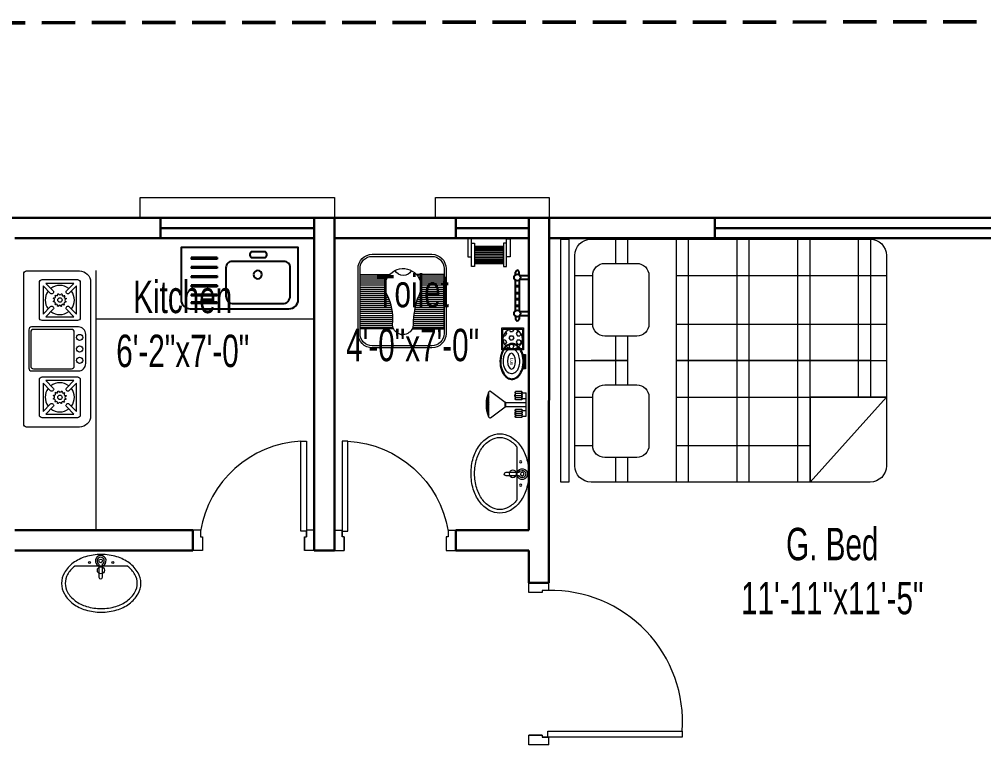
# Model space of a CAD drawing. Header units: inches. Extents: x 64086 to 138972, y -13497 to 16809.
# Drawn here: x 98740.8 to 98979.1, y -11557.2 to -11378 of the extents above; entities that cross this region are included whole.
import ezdxf

# ---------------------------------------------------------------- set-up
doc = ezdxf.new("R2010")
doc.units = ezdxf.units.IN
doc.header["$LTSCALE"] = 0.5
doc.header["$MEASUREMENT"] = 0
doc.linetypes.add('DASHED', pattern=[0.75, 0.5, -0.25])
doc.layers.get('0').update_dxf_attribs({"lineweight": 13})
for name, color, linetype, lineweight in [('BEAM 2', 87, 'Continuous', 15), ('Boundary', 6, 'DASHED', 50), ('DOOR', 30, 'Continuous', 20), ('e-tv+tel', 5, 'Continuous', 25), ('eq1', 113, 'Continuous', 25), ('f2', 94, 'Continuous', 25), ('fixture', 24, 'Continuous', 13), ('fur', 42, 'Continuous', 15), ('P-BASIN1', 6, 'Continuous', 15), ('P-COMMODE', 6, 'Continuous', 15), ('P-FLOOR-DRAIN', 4, 'Continuous', 15), ('P-SHOWER', 7, 'Continuous', 15), ('P.cap', 4, 'Continuous', 20), ('rail', 12, 'Continuous', 25), ('railing', 30, 'Continuous', 15), ('Raling', 35, 'Continuous', 20), ('SLAB', 242, 'Continuous', 50), ('Text-2', 7, 'Continuous', 18), ('TEXT-IN', 7, 'Continuous', 15), ('WALL', 7, 'Continuous', 30), ('WALL-0', 7, 'Continuous', 18), ('Wall_20', 253, 'Continuous', 20)]:
    doc.layers.add(name, color=color, linetype=linetype, lineweight=lineweight)
doc.layers.add('FURNITURE', color=157, linetype='Continuous')
doc.styles.get("Standard").update_dxf_attribs({"font": 'ARIALNB.TTF'})
doc.styles.add('STYLE1', font='ARIALN.TTF', dxfattribs={"width": 0.8})
pattern_1 = [(225, (19362.28457, 30685.39488), (-0.0883883476, 0.0883883476), [])]

# ---------------------------------------------------------------- blocks, each defined once
blk = doc.blocks.new('door-3')
at = {"layer": 'railing'}
for p, q in [((98873.42, -21113.88), (98873.42, -21080.69)), ((98873.42, -21080.69), (98874.85, -21080.69)), ((98874.85, -21080.69), (98874.85, -21113.88)), ((98836.75, -21118.64), (98836.75, -21113.64)), ((98838.65, -21113.64), (98836.75, -21113.64)), ((98838.66, -21113.88), (98838.66, -21115.31)), ((98838.66, -21113.88), (98838.66, -21115.31)), ((98874.85, -21113.88), (98873.42, -21113.88)), ((98876.75, -21113.64), (98874.85, -21113.64)), ((98874.85, -21113.88), (98874.85, -21115.31)), ((98874.85, -21115.31), (98874.85, -21113.88)), ((98876.75, -21113.64), (98876.75, -21118.64)), ((98838.66, -21115.31), (98839.13, -21115.31)), ((98839.13, -21115.31), (98839.13, -21118.64)), ((98839.13, -21115.31), (98839.13, -21118.64)), ((98874.37, -21115.31), (98874.37, -21118.64)), ((98874.37, -21118.64), (98874.37, -21115.31)), ((98874.37, -21115.31), (98874.85, -21115.31)), ((98839.13, -21118.64), (98836.75, -21118.64)), ((98876.75, -21118.64), (98874.37, -21118.64))]:
    blk.add_line(p, q, dxfattribs=at)
blk.add_arc((98871.12, -21113.08), 32.47, 85.9343, 181.4162, dxfattribs=at)
blk = doc.blocks.new('toilet d')
at = {"layer": 'railing'}
for p, q in [((98951.72, -21113.88), (98951.72, -21091.64)), ((98951.72, -21091.64), (98953.15, -21091.64)), ((98953.15, -21091.64), (98953.15, -21113.88)), ((98925.06, -21118.64), (98925.06, -21113.64)), ((98927, -21113.64), (98925.06, -21113.64)), ((98926.96, -21113.88), (98926.96, -21115.31)), ((98926.96, -21113.88), (98926.96, -21115.31)), ((98953.15, -21113.88), (98951.72, -21113.88)), ((98955.06, -21113.64), (98953.15, -21113.64)), ((98953.15, -21113.88), (98953.15, -21115.31)), ((98953.15, -21115.31), (98953.15, -21113.88)), ((98955.06, -21113.64), (98955.06, -21118.64)), ((98926.96, -21115.31), (98927.44, -21115.31)), ((98927.44, -21115.31), (98927.44, -21118.64)), ((98927.44, -21115.31), (98927.44, -21118.64)), ((98952.68, -21115.31), (98952.68, -21118.64)), ((98952.68, -21118.64), (98952.68, -21115.31)), ((98952.68, -21115.31), (98953.15, -21115.31)), ((98927.44, -21118.64), (98925.06, -21118.64)), ((98955.06, -21118.64), (98952.68, -21118.64))]:
    blk.add_line(p, q, dxfattribs=at)
blk.add_arc((98953.17, -21118.15), 26.55, 93.112, 170.7406, dxfattribs=at)
blk = doc.blocks.new('BURNER')
at = {"layer": 'fur'}
for points in [[(-21, -15), (-21, -0.75, -0.414214), (-20.25, 0), (20.25, 0, -0.414214), (21, -0.75), (21, -15, -0.414214), (18, -18), (-18, -18, -0.414214)], [(-5.9, -2.13), (-5.9, -14.72, 0.414214), (-3.9, -16.72), (3.94, -16.72, 0.414214), (5.94, -14.72), (5.94, -2.13, 0.414214), (5.19, -1.38), (-5.15, -1.38, 0.414214)], [(-5.32, -2.63), (-5.32, -12.88, 0.414214), (-4.57, -13.63), (4.53, -13.63, 0.414214), (5.28, -12.88), (5.28, -2.63, 0.414214), (4.53, -1.88), (-4.57, -1.88, 0.414214)], [(-18.5, -14.47), (-18.5, -4.97, -0.414214), (-17.75, -4.22), (-8.25, -4.22, -0.414214), (-7.5, -4.97), (-7.5, -14.47, -0.414214), (-8.25, -15.22), (-17.75, -15.22, -0.414214)], [(7.67, -14.47), (7.67, -4.97, -0.414214), (8.42, -4.22), (17.92, -4.22, -0.414214), (18.67, -4.97), (18.67, -14.47, -0.414214), (17.92, -15.22), (8.42, -15.22, -0.414214)], [(-17.5, -5.93), (-17.5, -13.51), (-15.47, -11.48, -0.414214), (-14.91, -11.48), (-14.76, -11.62, -0.414214), (-14.76, -12.19), (-16.79, -14.22), (-9.21, -14.22), (-11.24, -12.19, -0.414214), (-11.24, -11.62), (-11.1, -11.48, -0.414214), (-10.53, -11.48), (-8.5, -13.51), (-8.5, -5.93), (-10.53, -7.96, -0.414214), (-11.1, -7.96), (-11.24, -7.81, -0.414214), (-11.24, -7.25), (-9.21, -5.22), (-16.79, -5.22), (-14.76, -7.25, -0.414214), (-14.76, -7.81), (-14.91, -7.96, -0.414214), (-15.47, -7.96)], [(8.67, -5.93), (8.67, -13.51), (10.7, -11.48, -0.414214), (11.26, -11.48), (11.4, -11.62, -0.414214), (11.4, -12.19), (9.37, -14.22), (16.96, -14.22), (14.93, -12.19, -0.414214), (14.93, -11.62), (15.07, -11.48, -0.414214), (15.64, -11.48), (17.67, -13.51), (17.67, -5.93), (15.64, -7.96, -0.414214), (15.07, -7.96), (14.93, -7.81, -0.414214), (14.93, -7.25), (16.96, -5.22), (9.37, -5.22), (11.4, -7.25, -0.414214), (11.4, -7.81), (11.26, -7.96, -0.414214), (10.7, -7.96)], [(-13.5, -8.05, -0.029973), (-13.29, -8, 0.921201), (-12.6, -8.03, -0.029973), (-12.4, -8.09, 0.921201), (-11.8, -8.46, -0.029973), (-11.66, -8.61, 0.921201), (-11.33, -9.22, -0.029973), (-11.29, -9.43, 0.921201), (-11.31, -10.12, -0.029973), (-11.37, -10.32, 0.921201), (-11.74, -10.91, -0.029973), (-11.89, -11.06, 0.921201), (-12.51, -11.39, -0.029973), (-12.71, -11.43, 0.921201), (-13.4, -11.41, -0.029973), (-13.6, -11.35, 0.921201), (-14.2, -10.98, -0.029973), (-14.34, -10.83, 0.921201), (-14.67, -10.21, -0.029973), (-14.71, -10.01, 0.921201), (-14.69, -9.31, -0.029973), (-14.63, -9.11, 0.921201), (-14.26, -8.52, -0.029973), (-14.11, -8.38, 0.921201)], [(12.67, -8.05, -0.029973), (12.87, -8, 0.921201), (13.57, -8.03, -0.029973), (13.77, -8.09, 0.921201), (14.36, -8.46, -0.029973), (14.51, -8.61, 0.921201), (14.83, -9.22, -0.029973), (14.88, -9.43, 0.921201), (14.86, -10.12, -0.029973), (14.8, -10.32, 0.921201), (14.43, -10.91, -0.029973), (14.28, -11.06, 0.921201), (13.66, -11.39, -0.029973), (13.46, -11.43, 0.921201), (12.76, -11.41, -0.029973), (12.56, -11.35, 0.921201), (11.97, -10.98, -0.029973), (11.83, -10.83, 0.921201), (11.5, -10.21, -0.029973), (11.45, -10.01, 0.921201), (11.48, -9.31, -0.029973), (11.54, -9.11, 0.921201), (11.91, -8.52, -0.029973), (12.06, -8.38, 0.921201)]]:
    blk.add_lwpolyline(points, format="xyb", close=True, dxfattribs=at)
for centre, radius in [((-13.01, -9.75), 0.597), ((13.19, -9.75), 0.597), ((-3.07, -15.05), 0.834), ((0.02, -15.05), 0.834), ((3.11, -15.05), 0.834)]:
    blk.add_circle(centre, radius, dxfattribs=at)
for centre, start, end in [((-13, -9.72), 142.3105, 217.6895), ((-13, -9.72), 52.3105, 127.6895), ((-13, -9.72), 322.3105, 37.6895), ((13.17, -9.72), 142.3105, 217.6895), ((13.17, -9.72), 52.3105, 127.6895), ((13.17, -9.72), 322.3105, 37.6895), ((-13, -9.72), 232.3105, 307.6895), ((13.17, -9.72), 232.3105, 307.6895)]:
    blk.add_arc(centre, 3.93, start, end, dxfattribs=at)
blk = doc.blocks.new('RFG')
at = {"layer": 'eq1'}
for p, q in [((58975.63, -1234.82), (58975.16, -1234.82)), ((58978, -1234.82), (58977.52, -1234.82)), ((58980.84, -1234.82), (58980.36, -1234.82)), ((58983.67, -1234.82), (58983.2, -1234.82)), ((58986.51, -1234.82), (58986.04, -1234.82)), ((58989.35, -1234.82), (58988.88, -1234.82)), ((58975.63, -1242.84), (58975.16, -1242.84)), ((58978, -1242.84), (58977.52, -1242.84)), ((58980.84, -1242.84), (58980.36, -1242.84)), ((58983.67, -1242.84), (58983.2, -1242.84)), ((58986.51, -1242.84), (58986.04, -1242.84)), ((58989.35, -1242.84), (58988.88, -1242.84))]:
    blk.add_line(p, q, dxfattribs=at)
for points in [[(58976.37, -1209.78), (58992.47, -1209.78), (58992.45, -1245.97), (58976.37, -1245.97, -0.414214), (58973.53, -1243.14), (58973.53, -1212.62, -0.414214)], [(58988.15, -1221.65), (58988.15, -1230.22, -0.414214), (58986.26, -1232.11), (58977.49, -1232.11, -0.414214), (58975.12, -1229.74), (58975.12, -1214.61, -0.414214), (58977.49, -1212.24), (58986.26, -1212.24, -0.414214), (58988.15, -1214.13)], [(58990.06, -1219.46), (58990.42, -1219.46, -0.414214), (58991.13, -1220.17), (58991.13, -1223.99, -0.414214), (58990.42, -1224.7), (58990.06, -1224.7, -0.414214), (58989.35, -1223.99), (58989.35, -1220.17, -0.414214)]]:
    blk.add_lwpolyline(points, format="xyb", close=True, dxfattribs=at)
for points in [[(58975.16, -1234.82), (58975.16, -1242.84)], [(58975.63, -1234.82), (58975.63, -1242.84)], [(58977.52, -1234.82), (58977.52, -1242.84)], [(58978, -1234.82), (58978, -1242.84)], [(58980.36, -1234.82), (58980.36, -1242.84)], [(58980.84, -1234.82), (58980.84, -1242.84)], [(58983.2, -1234.82), (58983.2, -1242.84)], [(58983.67, -1234.82), (58983.67, -1242.84)], [(58986.04, -1234.82), (58986.04, -1242.84)], [(58986.51, -1234.82), (58986.51, -1242.84)], [(58988.88, -1234.82), (58988.88, -1242.84)], [(58989.35, -1234.82), (58989.35, -1242.84)]]:
    blk.add_lwpolyline(points, dxfattribs=at)
blk.add_circle((58984.09, -1222.25), 1.28, dxfattribs=at)
blk = doc.blocks.new('p-basin11')
at = {"lineweight": 13}
for p, q in [((-0.49, 4.45), (-0.49, 0.85)), ((0.5, 0.86), (0.5, 4.45)), ((-7.44, 1.49), (7.15, 1.49))]:
    blk.add_line(p, q, dxfattribs=at)
for centre, radius in [((-0.08, 2.58), 0.99), ((-3.35, 0.44), 0.298), ((0, 0), 0.495), ((3.06, 0.44), 0.298)]:
    blk.add_circle(centre, radius, dxfattribs=at)
for centre, radius, start, end in [((-1.18, 2.6), 11.33, 106.7647, 126.0274), ((-0.15, -0.85), 14.92, 90, 106.7647), ((-0.15, -0.85), 14.92, 73.2353, 90), ((0.89, 2.6), 11.33, 53.9726, 73.2353), ((-2.77, 4.78), 8.63, 126.0274, 150.3366), ((-2.77, 4.78), 7.64, 126.0274, 150.3366), ((-2.77, 4.78), 7.64, 126.0274, 150.3366), ((-1.18, 2.6), 10.34, 106.7647, 126.0274), ((-1.18, 2.6), 10.34, 106.7647, 126.0274), ((-0.15, -0.85), 13.93, 90, 106.7647), ((-0.15, -0.85), 13.93, 90, 106.7647), ((-0.15, -0.85), 13.93, 73.2353, 90), ((-0.15, -0.85), 13.93, 73.2353, 90), ((0.89, 2.6), 10.34, 53.9726, 73.2353), ((0.89, 2.6), 10.34, 53.9726, 73.2353), ((2.48, 4.78), 7.64, 29.6634, 53.9726), ((2.48, 4.78), 8.63, 29.6634, 53.9726), ((-5.2, 6.16), 5.84, 150.3366, 180), ((-5.2, 6.16), 4.85, 150.3366, 180), ((-5.2, 6.16), 4.85, 150.3366, 180), ((4.9, 6.16), 4.85, 0, 29.6634), ((4.9, 6.16), 4.85, 360, 29.6634), ((4.9, 6.16), 5.84, 0, 29.6634), ((-5.2, 6.16), 5.84, 180, 209.6634), ((-5.2, 6.16), 4.85, 180, 209.6634), ((4.9, 6.16), 4.85, 330.3366, 0), ((4.9, 6.16), 5.84, 330.3366, 0), ((-2.77, 7.54), 8.63, 209.6634, 233.9726), ((-2.77, 7.54), 7.64, 209.6634, 232.3), ((0, 4.45), 0.495, 0, 180), ((2.48, 7.54), 7.64, 307.7, 330.3366), ((2.48, 7.54), 8.63, 306.0274, 330.3366), ((-1.18, 9.72), 11.33, 233.9726, 253.2353), ((0, 0), 1.48, 109.6514, 70.3603), ((0, 0), 0.99, 120.3431, 59.7554), ((0.89, 9.72), 11.33, 286.7647, 306.0274), ((-0.15, 13.16), 14.92, 253.2353, 270), ((-0.15, 13.16), 14.92, 270, 286.7647)]:
    blk.add_arc(centre, radius, start, end, dxfattribs=at)
blk = doc.blocks.new('pp-sh')
at = {"ltscale": 0.01}
h = blk.add_hatch(dxfattribs=at)
h.set_pattern_fill('ANSI31', color=256, style=0)
h.set_pattern_definition(pattern_1)
h.paths.add_polyline_path([(18743.58, 25839.35), (18749.1, 25839.35, 0.199471)])
h = blk.add_hatch(dxfattribs=at)
h.set_pattern_fill('ANSI31', color=256, style=0)
h.set_pattern_definition(pattern_1)
h.paths.add_polyline_path([(18745.89, 25835.65), (18746.8, 25835.65, -0.163612), (18746.84, 25835.78), (18745.84, 25835.78, -0.163612)])
for p, q in [((18743.4, 25839), (18745.84, 25835.78)), ((18749.1, 25839.35), (18743.58, 25839.35)), ((18749.28, 25839), (18746.84, 25835.78)), ((18746.84, 25835.78), (18745.84, 25835.78)), ((18746.8, 25835.65), (18745.89, 25835.65)), ((18745.89, 25835.65), (18745.89, 25831.13)), ((18746.8, 25835.65), (18746.8, 25831.13)), ((18745.28, 25833.51), (18743.51, 25833.51)), ((18743.51, 25832.08), (18743.51, 25833.51)), ((18743.95, 25832.08), (18743.95, 25833.51)), ((18744.54, 25833.62), (18744.26, 25833.62)), ((18744.26, 25833.59), (18744.26, 25833.62)), ((18744.4, 25833.59), (18744.4, 25833.62)), ((18744.4, 25832.08), (18744.4, 25833.51)), ((18744.54, 25833.59), (18744.54, 25833.62)), ((18744.84, 25832.08), (18744.84, 25833.51)), ((18745.28, 25832.08), (18745.28, 25833.51)), ((18747.4, 25832.08), (18747.4, 25833.51)), ((18747.4, 25833.51), (18749.17, 25833.51)), ((18747.84, 25832.08), (18747.84, 25833.51)), ((18748.15, 25833.59), (18748.15, 25833.62)), ((18748.15, 25833.62), (18748.42, 25833.62)), ((18748.29, 25833.59), (18748.29, 25833.62)), ((18748.29, 25832.08), (18748.29, 25833.51)), ((18748.42, 25833.59), (18748.42, 25833.62)), ((18748.73, 25832.08), (18748.73, 25833.51)), ((18749.17, 25832.08), (18749.17, 25833.51)), ((18745.28, 25832.08), (18743.51, 25832.08)), ((18743.8, 25832.04), (18743.8, 25831.13)), ((18748.88, 25831.13), (18743.8, 25831.13)), ((18744.99, 25832.04), (18744.99, 25831.13)), ((18746.8, 25831.13), (18745.89, 25831.13)), ((18747.4, 25832.08), (18749.17, 25832.08)), ((18747.69, 25832.04), (18747.69, 25831.13)), ((18748.88, 25832.04), (18748.88, 25831.13))]:
    blk.add_line(p, q, dxfattribs=at)
for centre, radius, start, end in [((18743.58, 25839.13), 0.222, 90, 216.0286), ((18746.34, 25832.71), 7.19, 67.4384, 112.5616), ((18749.1, 25839.13), 0.222, 323.9714, 90), ((18745.67, 25835.65), 0.222, 0, 37.1678), ((18747.02, 25835.65), 0.222, 142.8322, 180), ((18743.73, 25832.87), 0.68, 70.9882, 109.0118), ((18743.73, 25833.55), 0, 152.3346, 180), ((18744.4, 25832.37), 1.22, 68.7379, 111.2621), ((18744.18, 25832.87), 0.68, 70.9882, 109.0118), ((18744.62, 25832.87), 0.68, 70.9882, 109.0118), ((18745.06, 25832.87), 0.68, 70.9882, 109.0118), ((18747.62, 25832.87), 0.68, 70.9882, 109.0118), ((18748.29, 25832.37), 1.22, 68.7379, 111.2621), ((18748.06, 25832.87), 0.68, 70.9882, 109.0118), ((18748.51, 25832.87), 0.68, 70.9882, 109.0118), ((18748.95, 25832.87), 0.68, 70.9882, 109.0118), ((18748.95, 25833.55), 0, 0, 27.6654), ((18743.73, 25832.72), 0.68, 250.9882, 289.0118), ((18744.18, 25832.72), 0.68, 250.9882, 289.0118), ((18744.62, 25832.72), 0.68, 250.9882, 289.0118), ((18745.06, 25832.72), 0.68, 250.9882, 289.0118), ((18747.62, 25832.72), 0.68, 250.9882, 289.0118), ((18748.06, 25832.72), 0.68, 250.9882, 289.0118), ((18748.51, 25832.72), 0.68, 250.9882, 289.0118), ((18748.95, 25832.72), 0.68, 250.9882, 289.0118)]:
    blk.add_arc(centre, radius, start, end, dxfattribs=at)
blk = doc.blocks.new('RY')
at = {"layer": 'fixture'}
for p, q in [((227073.05, -59649.09), (227072.37, -59649.09)), ((227073.05, -59649.32), (227072.43, -59649.32)), ((227073.05, -59649.54), (227072.48, -59649.54)), ((227073.05, -59649.76), (227072.52, -59649.76)), ((227073.05, -59649.98), (227072.56, -59649.98)), ((227073.05, -59650.2), (227072.59, -59650.2)), ((227073.05, -59650.42), (227072.61, -59650.42)), ((227073.05, -59652.62), (227073.05, -59649.09)), ((227072.39, -59652.62), (227073.05, -59652.62)), ((227073.05, -59652.4), (227072.45, -59652.4)), ((227073.05, -59652.18), (227072.49, -59652.18)), ((227073.05, -59651.96), (227072.54, -59651.96)), ((227073.05, -59651.74), (227072.57, -59651.74)), ((227073.05, -59651.52), (227072.59, -59651.52)), ((227073.05, -59651.3), (227072.61, -59651.3)), ((227073.05, -59650.64), (227072.62, -59650.64)), ((227073.05, -59651.08), (227072.62, -59651.08)), ((227073.05, -59650.86), (227072.63, -59650.86))]:
    blk.add_line(p, q, dxfattribs=at)
at = {"layer": 'fixture', "color": 37}
blk.add_ellipse((227069.56, -59650.94), major_axis=(0.03, 1.96), ratio=0.508227, dxfattribs=at)
at = {"layer": 'fixture'}
for points, knots in [([(227069.67, -59655.34), (227070.14, -59655.34), (227070.61, -59655.17), (227071.49, -59654.46), (227071.88, -59653.92), (227072.44, -59652.6), (227072.61, -59651.83), (227072.64, -59650.26), (227072.52, -59649.46), (227072.02, -59648.09), (227071.65, -59647.51), (227070.8, -59646.71), (227070.32, -59646.49), (227069.39, -59646.39), (227068.91, -59646.52), (227068.01, -59647.13), (227067.6, -59647.62), (227066.98, -59648.88), (227066.78, -59649.63), (227066.67, -59651.2), (227066.76, -59652), (227067.19, -59653.43), (227067.53, -59654.05), (227068.36, -59654.94), (227068.83, -59655.21), (227069.42, -59655.33), (227069.54, -59655.34), (227069.67, -59655.34)], [0, 0, 0, 0, 0.512242, 0.512242, 1.024485, 1.024485, 1.536727, 1.536727, 2.04897, 2.04897, 2.561212, 2.561212, 3.073455, 3.073455, 3.585697, 3.585697, 4.09794, 4.09794, 4.610182, 4.610182, 5.122425, 5.122425, 5.634667, 5.634667, 6.14691, 6.14691, 6.283185, 6.283185, 6.283185, 6.283185]), ([(227069.67, -59655.14), (227070.05, -59655.14), (227070.44, -59655.01), (227071.19, -59654.47), (227071.55, -59654.05), (227072.1, -59652.97), (227072.3, -59652.32), (227072.46, -59650.96), (227072.43, -59650.24), (227072.15, -59648.92), (227071.9, -59648.32), (227071.27, -59647.37), (227070.89, -59647.03), (227070.12, -59646.65), (227069.74, -59646.59), (227068.97, -59646.73), (227068.58, -59646.93), (227067.86, -59647.63), (227067.53, -59648.13), (227067.07, -59649.31), (227066.93, -59650), (227066.89, -59651.43), (227067, -59652.18), (227067.43, -59653.43), (227067.73, -59653.96), (227068.41, -59654.72), (227068.79, -59654.96), (227069.34, -59655.12), (227069.5, -59655.14), (227069.67, -59655.14)], [0, 0, 0, 0, 0.466932, 0.466932, 0.933864, 0.933864, 1.400796, 1.400796, 1.867727, 1.867727, 2.334659, 2.334659, 2.801591, 2.801591, 3.268523, 3.268523, 3.735455, 3.735455, 4.202387, 4.202387, 4.669318, 4.669318, 5.165008, 5.165008, 5.62593, 5.62593, 6.080806, 6.080806, 6.283185, 6.283185, 6.283185, 6.283185])]:
    blk.add_open_spline(points, degree=3, knots=knots, dxfattribs=at)
at = {"layer": 'fixture', "color": 37}
blk.add_open_spline([(227069.6, -59647.92), (227069.34, -59647.91), (227069.09, -59647.98), (227068.25, -59648.39), (227067.93, -59648.94), (227067.55, -59650.04), (227067.47, -59650.66), (227067.53, -59651.62), (227067.59, -59651.97), (227067.78, -59652.58), (227067.9, -59652.86), (227068.21, -59653.33), (227068.41, -59653.53), (227068.88, -59653.84), (227069.16, -59653.93), (227069.74, -59653.97), (227070.04, -59653.9), (227070.53, -59653.65), (227070.73, -59653.47), (227071.05, -59653.09), (227071.17, -59652.88), (227071.47, -59652.22), (227071.57, -59651.72), (227071.64, -59650.73), (227071.6, -59650.22), (227071.4, -59649.43), (227071.28, -59649.13), (227070.94, -59648.58), (227070.71, -59648.32), (227070.17, -59648.01), (227069.9, -59647.92), (227069.6, -59647.92)], degree=3, knots=[0, 0, 0, 0, 0.251826, 0.251826, 0.981976, 0.981976, 1.712126, 1.712126, 2.138681, 2.138681, 2.508948, 2.508948, 2.825837, 2.825837, 3.120106, 3.120106, 3.414376, 3.414376, 3.708645, 3.708645, 4.002915, 4.002915, 4.608496, 4.608496, 5.214077, 5.214077, 5.606251, 5.606251, 5.998425, 5.998425, 6.283185, 6.283185, 6.283185, 6.283185], dxfattribs=at)
at = {"layer": 'fixture', "color": 37, "text_generation_flag": 4}
blk.add_text('Lux ', height=0.75, rotation=90, dxfattribs=at).set_placement((227069.24, -59651.81))
blk = doc.blocks.new('*X21')
at = {"color": 0}
for p, q in [((350.31, 2158.03), (350.62, 2158.57)), ((350.62, 2157.49), (350.31, 2158.03)), ((350.62, 2158.57), (351.25, 2158.57)), ((351.56, 2158.03), (351.25, 2158.57)), ((351.25, 2157.49), (351.56, 2158.03)), ((348.86, 2156.4), (349.37, 2156.4)), ((349, 2155.32), (349.37, 2155.32)), ((349.22, 2157.49), (349.37, 2157.49)), ((349.37, 2156.4), (349.69, 2156.94)), ((349.69, 2156.94), (349.37, 2157.49)), ((349.69, 2154.78), (349.37, 2155.32)), ((350.31, 2155.86), (350.62, 2156.4)), ((350.62, 2155.32), (350.31, 2155.86)), ((350.62, 2157.49), (351.25, 2157.49)), ((350.62, 2156.4), (351.25, 2156.4)), ((350.62, 2155.32), (351.25, 2155.32)), ((351.56, 2155.86), (351.25, 2156.4)), ((351.25, 2155.32), (351.56, 2155.86)), ((352.19, 2156.94), (352.5, 2157.49)), ((352.5, 2156.4), (352.19, 2156.94)), ((352.19, 2154.78), (352.5, 2155.32)), ((352.5, 2157.49), (353.12, 2157.49)), ((352.5, 2156.4), (353.12, 2156.4)), ((352.5, 2155.32), (353.12, 2155.32)), ((353.12, 2156.4), (353.44, 2156.94)), ((353.44, 2156.94), (353.12, 2157.49)), ((353.43, 2154.79), (353.12, 2155.32)), ((349.51, 2154.48), (349.69, 2154.78)), ((350.41, 2153.86), (350.62, 2154.24)), ((350.62, 2154.24), (351.25, 2154.24)), ((351.56, 2153.7), (351.25, 2154.24)), ((351.56, 2153.69), (351.56, 2153.7)), ((352.5, 2154.24), (352.19, 2154.78)), ((352.5, 2154.24), (352.92, 2154.24))]:
    blk.add_line(p, q, dxfattribs=at)
blk = doc.blocks.new('P-FLOOR')
at = {"layer": 'P-FLOOR-DRAIN'}
for points in [[(-2.08, 5.48), (-2.08, 0.98), (2.42, 0.98), (2.42, 5.48)], [(-1.85, 5.25), (-1.85, 1.2), (2.2, 1.2), (2.2, 5.25)]]:
    blk.add_lwpolyline(points, close=True, dxfattribs=at)
blk.add_circle((0.17, 3.23), 2.02, dxfattribs=at)
at = {"layer": 'P-FLOOR-DRAIN', "xscale": 0.8, "yscale": 0.8, "zscale": 0.8, "rotation": 270}
blk.add_blockref('*X21', (-1724.74, 284.25), dxfattribs=at)
blk = doc.blocks.new('A$C31E24FA5')
at = {"layer": 'fur'}
for p, q in [((0.5, 17.93), (7.16, 17.93)), ((0.5, 17.43), (6.8, 17.43)), ((0.5, 16.93), (6.54, 16.93)), ((14.06, 17.93), (21.26, 17.93)), ((14.42, 17.43), (21.26, 17.43)), ((14.68, 16.93), (21.26, 16.93)), ((0.5, 16.43), (6.35, 16.43)), ((0.5, 15.93), (6.23, 15.93)), ((0.5, 15.43), (6.2, 15.43)), ((0.5, 14.93), (6.21, 14.93)), ((0.5, 14.43), (6.27, 14.43)), ((14.87, 16.43), (21.26, 16.43)), ((14.99, 15.93), (21.26, 15.93)), ((15.02, 14.43), (21.26, 14.43)), ((15.06, 15.43), (21.26, 15.43)), ((15.06, 14.93), (21.26, 14.93)), ((0.5, 13.93), (6.37, 13.93)), ((0.5, 13.43), (6.52, 13.43)), ((0.5, 12.93), (6.71, 12.93)), ((0.5, 12.43), (6.97, 12.43)), ((0.5, 11.93), (7.17, 11.93)), ((14.06, 11.93), (21.26, 11.93)), ((14.27, 12.43), (21.26, 12.43)), ((14.5, 12.93), (21.26, 12.93)), ((14.74, 13.43), (21.26, 13.43)), ((14.91, 13.93), (21.26, 13.93)), ((0.5, 11.43), (7.32, 11.43)), ((0.5, 10.93), (7.45, 10.93)), ((0.5, 10.43), (7.57, 10.43)), ((0.5, 9.93), (7.68, 9.93)), ((13.45, 9.93), (21.26, 9.93)), ((13.57, 10.43), (21.26, 10.43)), ((13.71, 10.93), (21.26, 10.93)), ((13.87, 11.43), (21.26, 11.43)), ((0.5, 9.43), (7.78, 9.43)), ((0.5, 8.93), (7.87, 8.93)), ((0.5, 8.43), (7.94, 8.43)), ((0.5, 7.93), (8, 7.93)), ((0.5, 7.43), (8.06, 7.43)), ((13.14, 7.43), (21.26, 7.43)), ((13.16, 7.93), (21.26, 7.93)), ((13.21, 8.43), (21.26, 8.43)), ((13.27, 8.93), (21.26, 8.93)), ((13.35, 9.43), (21.26, 9.43)), ((0.5, 6.93), (8.1, 6.93)), ((0.5, 6.43), (8.12, 6.43)), ((0.5, 5.93), (8.14, 5.93)), ((0.5, 5.43), (8.16, 5.43)), ((0.5, 4.93), (8.29, 4.93)), ((13.06, 4.93), (21.26, 4.93)), ((13.13, 6.93), (21.26, 6.93)), ((13.15, 6.43), (21.26, 6.43)), ((13.18, 5.43), (21.26, 5.43)), ((13.21, 5.93), (21.26, 5.93))]:
    blk.add_line(p, q, dxfattribs=at)
for points in [[(3.5, 0), (18.26, 0, 0.414214), (21.76, 3.5), (21.76, 19.59, 0.414214), (18.26, 23.09), (3.5, 23.09, 0.414214), (0, 19.59), (0, 3.5, 0.414214)], [(3.5, 0.5), (18.26, 0.5, 0.414214), (21.26, 3.5), (21.26, 19.59, 0.414214), (18.26, 22.59), (3.5, 22.59, 0.414214), (0.5, 19.59), (0.5, 3.5, 0.414214)], [(14.5, 12.93, 1.187601), (6.22, 15.87, 0.159476), (7.07, 12.25, -0.071892), (8.14, 5.92, 1.143323), (13.15, 6.33, -0.127468)]]:
    blk.add_lwpolyline(points, format="xyb", close=True, dxfattribs=at)
for points in [[(8.4, 4.67), (0.5, 4.67), (0.5, 18.07), (7.27, 18.07)], [(12.95, 4.67), (21.26, 4.67), (21.26, 18.07), (13.95, 18.07)]]:
    blk.add_lwpolyline(points, dxfattribs=at)
blk.add_arc((10.58, 20.16), 2.31, 208.2976, 332.3555, dxfattribs=at)
blk = doc.blocks.new('TISSUE-2')
at = {"color": 11}
for points in [[(-2.88, 0), (-3.49, 0), (-3.49, -2.95), (-2.88, -2.95)], [(2.88, 0), (3.49, 0), (3.49, -2.95), (2.88, -2.95)], [(-2.38, -4.57), (-2.88, -4.57), (-2.88, -0.73), (-2.38, -0.73)], [(2.38, -4.57), (2.88, -4.57), (2.88, -0.73), (2.38, -0.73)]]:
    blk.add_lwpolyline(points, close=True, dxfattribs=at)
mesh = blk.add_polymesh((2, 13), dxfattribs=at)
for k, corner in enumerate([(2.38, -4.08), (2.38, -3.99, 0.33), (2.38, -3.83, 0.63), (2.38, -3.6, 0.89), (2.38, -3.32, 1.08), (2.38, -3, 1.2), (2.38, -2.65, 1.25), (2.38, -2.31, 1.2), (2.38, -1.99, 1.08), (2.38, -1.71, 0.89), (2.38, -1.48, 0.63), (2.38, -1.32, 0.33), (2.38, -1.23), (-2.38, -4.08), (-2.38, -3.99, 0.33), (-2.38, -3.83, 0.63), (-2.38, -3.6, 0.89), (-2.38, -3.32, 1.08), (-2.38, -3, 1.2), (-2.38, -2.65, 1.25), (-2.38, -2.31, 1.2), (-2.38, -1.99, 1.08), (-2.38, -1.71, 0.89), (-2.38, -1.48, 0.63), (-2.38, -1.32, 0.33), (-2.38, -1.23)]):
    mesh.set_mesh_vertex(divmod(k, 13), corner)
blk = doc.blocks.new('railing')
at = {"layer": 'rail'}
for p, q in [((10116.65, -3237.71), (10116.65, -3237.03)), ((10116.65, -3239.06), (10116.65, -3246.62)), ((10117.53, -3237.72), (10117.53, -3237.03)), ((10117.53, -3246.63), (10117.53, -3239.05)), ((10119.9, -3237.85), (10117.68, -3237.85)), ((10117.73, -3238.86), (10119.9, -3238.86)), ((10117.42, -3240.14), (10116.76, -3240.14)), ((10117.42, -3240.36), (10116.76, -3240.36)), ((10117.42, -3241.77), (10116.76, -3241.77)), ((10117.42, -3241.99), (10116.76, -3241.99)), ((10117.42, -3243.27), (10116.76, -3243.27)), ((10117.42, -3243.5), (10116.76, -3243.5)), ((10117.42, -3244.99), (10116.76, -3244.99)), ((10117.42, -3245.22), (10116.76, -3245.22)), ((10116.65, -3247.97), (10116.65, -3248.65)), ((10117.53, -3247.96), (10117.53, -3248.65)), ((10117.69, -3247.82), (10119.9, -3247.82)), ((10119.9, -3246.81), (10117.73, -3246.81))]:
    blk.add_line(p, q, dxfattribs=at)
at = {"layer": 'rail', "extrusion": (0, 0, -1)}
for centre, major_axis, start_param, end_param in [((10117.09, -3237.03), (-0.311, -0.311), 0.785398, 3.926991), ((10117.08, -3238.39), (-0.569, -0.569), 0.785398, 7.068583), ((10116.76, -3240.25), (-0.079, -0.079), 5.497787, 8.63938), ((10117.42, -3240.25), (-0.079, -0.079), 2.356194, 5.497787), ((10116.76, -3243.39), (-0.079, -0.079), 5.497787, 8.63938), ((10116.76, -3241.88), (-0.079, -0.079), 5.497787, 8.63938), ((10117.42, -3241.88), (-0.079, -0.079), 2.356194, 5.497787), ((10117.42, -3243.39), (-0.079, -0.079), 2.356194, 5.497787), ((10117.08, -3247.29), (-0.569, -0.569), 0.785398, 7.068583), ((10116.76, -3245.1), (-0.079, -0.079), 5.497787, 8.63938), ((10117.42, -3245.1), (-0.079, -0.079), 2.356194, 5.497787), ((10117.09, -3248.65), (-0.311, -0.311), 3.926991, 7.068583)]:
    blk.add_ellipse(centre, major_axis=major_axis, ratio=1, start_param=start_param, end_param=end_param, dxfattribs=at)
blk = doc.blocks.new('lilklkl')
at = {"color": 23}
for p, q in [((19201.27, -4998.29), (19141.27, -4998.29)), ((19141.27, -4998.29), (19141.27, -5000.29)), ((19201.27, -5000.29), (19201.27, -4998.29)), ((19141.27, -5000.29), (19201.27, -5000.29)), ((19167.27, -5001.79), (19145.27, -5001.79)), ((19197.27, -5001.79), (19162.27, -5001.79)), ((19171.27, -5001.79), (19171.27, -5014.9)), ((19141.27, -5005.79), (19141.27, -5074.79)), ((19171.27, -5014.9), (19171.27, -5005.79)), ((19201.27, -5074.79), (19201.27, -5005.79)), ((19171.27, -5074.79), (19171.27, -5026.9)), ((19171.27, -5026.9), (19171.27, -5078.79)), ((19145.27, -5078.79), (19175.27, -5078.79)), ((19175.27, -5078.79), (19197.27, -5078.79))]:
    blk.add_line(p, q, dxfattribs=at)
at = {"color": 33}
for p, q in [((19150.27, -5001.79), (19150.27, -5006.19)), ((19162.27, -5001.79), (19162.27, -5006.19)), ((19180.27, -5001.79), (19180.27, -5006.19)), ((19192.27, -5001.79), (19192.27, -5006.19)), ((19147.23, -5011.9), (19141.27, -5011.9)), ((19171.27, -5011.9), (19165.21, -5011.9)), ((19177.23, -5011.9), (19171.27, -5011.9)), ((19201.27, -5011.9), (19195.21, -5011.9)), ((19147.24, -5014.9), (19141.27, -5014.9)), ((19171.27, -5014.9), (19165.2, -5014.9)), ((19177.24, -5014.9), (19171.27, -5014.9)), ((19201.27, -5014.9), (19195.2, -5014.9)), ((19171.27, -5026.9), (19141.27, -5026.9)), ((19150.27, -5026.9), (19150.27, -5078.79)), ((19162.27, -5026.9), (19162.27, -5078.79)), ((19201.27, -5026.9), (19171.27, -5026.9)), ((19180.27, -5026.9), (19180.27, -5078.79)), ((19192.27, -5026.9), (19192.27, -5059.9)), ((19171.27, -5029.9), (19141.27, -5029.9)), ((19201.27, -5029.9), (19171.27, -5029.9)), ((19171.27, -5041.9), (19141.27, -5041.9)), ((19201.27, -5041.9), (19171.27, -5041.9)), ((19171.27, -5044.9), (19141.27, -5044.9)), ((19201.27, -5044.9), (19171.27, -5044.9)), ((19171.27, -5056.9), (19141.27, -5056.9)), ((19201.27, -5056.9), (19171.27, -5056.9)), ((19171.27, -5059.9), (19141.27, -5059.9)), ((19201.27, -5059.9), (19171.27, -5059.9)), ((19171.27, -5071.9), (19141.27, -5071.9)), ((19180.27, -5071.9), (19171.27, -5071.9)), ((19171.27, -5074.9), (19141.27, -5074.9)), ((19180.27, -5074.9), (19171.27, -5074.9))]:
    blk.add_line(p, q, dxfattribs=at)
at = {"color": 40}
for p, q in [((19162.21, -5006.19), (19150.23, -5006.19)), ((19192.21, -5006.19), (19180.23, -5006.19)), ((19147.23, -5009.2), (19147.24, -5017.1)), ((19165.2, -5017.09), (19165.21, -5009.2)), ((19177.23, -5009.2), (19177.24, -5017.1)), ((19195.2, -5017.09), (19195.21, -5009.2)), ((19150.24, -5020.09), (19162.2, -5020.09)), ((19180.24, -5020.09), (19192.2, -5020.09))]:
    blk.add_line(p, q, dxfattribs=at)
at = {"color": 23}
for centre, start, end in [((19145.27, -5005.79), 90, 180), ((19197.27, -5005.79), 0, 90), ((19145.27, -5074.79), 180, 270), ((19197.27, -5074.79), 270, 0)]:
    blk.add_arc(centre, 4, start, end, dxfattribs=at)
at = {"color": 40}
for centre, start, end in [((19150.23, -5009.19), 90, 180.1414), ((19162.21, -5009.19), 359.8975, 90), ((19180.23, -5009.19), 90, 180.1414), ((19192.21, -5009.19), 359.8975, 90), ((19150.24, -5017.09), 180.1414, 270), ((19162.2, -5017.09), 270, 359.8975), ((19180.24, -5017.09), 180.1414, 270), ((19192.2, -5017.09), 270, 359.8975)]:
    blk.add_arc(centre, 3, start, end, dxfattribs=at)
at = {"layer": 'DOOR'}
for p, q in [((19201.27, -5059.9), (19180.27, -5078.79)), ((19180.27, -5078.79), (19180.27, -5059.9)), ((19180.27, -5059.9), (19201.27, -5059.9))]:
    blk.add_line(p, q, dxfattribs=at)
blk = doc.blocks.new('A$C32C23EB6')
at = {"layer": 'fur'}
blk.add_blockref('lilklkl', (-19141.27, 5078.79), dxfattribs=at)

msp = doc.modelspace()

# ---------------------------------------------------------------- linework, layer by layer
at = {"layer": 'BEAM 2', "linetype": 'DASHED', "ltscale": 9}
for p, q in [((99564.68, -11427.09), (98498.68, -11427.09)), ((98544.68, -11427.09), (99564.68, -11427.09))]:
    msp.add_line(p, q, dxfattribs=at)
at = {"layer": 'Boundary', "color": 1, "ltscale": 33}
msp.add_lwpolyline([(99674.11, -11378.04), (99817.7, -11983.02), (98473.7, -11983.12), (98474.11, -11379.12), (99674.11, -11378.04)], dxfattribs=at)
at = {"layer": 'e-tv+tel', "lineweight": 30}
for p, q in [((98775.67, -11427.1), (98813.67, -11427.1)), ((98775.67, -11429.6), (98813.67, -11429.6)), ((98848.67, -11429.6), (98866.67, -11429.6)), ((98912.67, -11429.6), (98996.67, -11429.6)), ((98775.67, -11432.1), (98813.67, -11432.1))]:
    msp.add_line(p, q, dxfattribs=at)
for points in [[(98848.67, -11432.1), (98848.67, -11427.1), (98866.67, -11427.1), (98866.67, -11432.1)], [(98912.67, -11432.1), (98996.67, -11432.1), (98996.67, -11427.1), (98912.67, -11427.1)]]:
    msp.add_lwpolyline(points, close=True, dxfattribs=at)
at = {"layer": 'P.cap', "ltscale": 15}
msp.add_lwpolyline([(98498.68, -11427.09), (99564.68, -11427.09), (99564.68, -11451.12), (99600.68, -11451.12), (99600.68, -11545.3), (99564.68, -11545.3), (99564.68, -11573.25), (99600.62, -11573.25), (99600.68, -11679.75), (99627.68, -11679.75), (99627.68, -11686.93), (99663.68, -11686.93), (99663.68, -11776.05), (99668.89, -11776.04), (99668.68, -11865.12), (99685.68, -11865.12), (99685.68, -11959.12), (99116.67, -11959.12), (99116.67, -11972.12), (99006.67, -11972.12), (99006.67, -11959.12), (98498.68, -11959.12), (98498.68, -11427.09)], dxfattribs=at)
at = {"layer": 'Raling'}
msp.add_line((98759.68, -11440.1), (98759.68, -11504.25), dxfattribs=at)
msp.add_lwpolyline([(98813.67, -11452.1), (98759.68, -11452.1)], dxfattribs=at)
at = {"layer": 'TEXT-IN', "ltscale": 15}
msp.add_lwpolyline([(98498.68, -11427.09), (99014.66, -11427), (99014.68, -11557.29), (99017.34, -11557.25), (99066.89, -11557.07), (99066.85, -11702.53), (99018.64, -11702.93), (99009.63, -11702.93), (99009.63, -11684.34), (98738.07, -11684.34), (98738.07, -11684.34), (98590.27, -11684.34), (98590.27, -11677.52), (98498.68, -11677.93), (98498.68, -11427.09)], dxfattribs=at)
at = {"layer": 'WALL', "color": 0, "ltscale": 3}
for p, q in [((98674.18, -11427.1), (98775.67, -11427.1)), ((98775.67, -11432.1), (98775.67, -11427.1)), ((98813.67, -11427.09), (98813.67, -11509.25)), ((98813.67, -11427.1), (98848.67, -11427.1)), ((98813.67, -11432.1), (98813.67, -11427.1)), ((98818.67, -11427.09), (98818.67, -11509.25)), ((98848.67, -11432.1), (98848.67, -11427.1)), ((98866.67, -11427.09), (98866.67, -11504.25)), ((98866.67, -11427.1), (98915.67, -11427.1)), ((98866.67, -11432.1), (98866.67, -11427.1)), ((98871.71, -11427.09), (98871.67, -11517.25)), ((98739.68, -11432.1), (98775.67, -11432.1)), ((98818.67, -11432.1), (98848.67, -11432.1)), ((98871.67, -11432.1), (98915.67, -11432.1)), ((98866.67, -11498.25), (98866.67, -11504.25)), ((98739.68, -11504.25), (98783.67, -11504.25)), ((98783.67, -11509.25), (98783.67, -11504.25)), ((98848.67, -11504.25), (98866.67, -11504.25)), ((98848.67, -11509.25), (98848.67, -11504.25)), ((98739.68, -11509.25), (98783.67, -11509.25)), ((98813.67, -11509.25), (98818.67, -11509.25)), ((98848.67, -11509.25), (98866.67, -11509.25)), ((98866.67, -11509.25), (98866.67, -11517.25)), ((98866.67, -11517.25), (98871.67, -11517.25))]:
    msp.add_line(p, q, dxfattribs=at)
at = {"layer": 'WALL'}
msp.add_line((98912.67, -11432.1), (98912.67, -11427.1), dxfattribs=at)
at = {"layer": 'Wall_20'}
for points in [[(98775.67, -11427.1), (98770.67, -11427.1), (98770.67, -11422.1), (98813.7, -11422.1), (98818.7, -11422.1), (98818.7, -11427.1)], [(98848.67, -11427.1), (98843.67, -11427.1), (98843.67, -11422.1), (98866.71, -11422.1), (98871.71, -11422.1), (98871.71, -11427.1)]]:
    msp.add_lwpolyline(points, dxfattribs=at)

# ---------------------------------------------------------------- block references
at = {"layer": 'f2', "xscale": -0.7999999999884141, "yscale": 0.7999999999883585, "zscale": 0.8, "rotation": 270.0336442739793}
msp.add_blockref('RFG', (99805.23, -58627.8), dxfattribs=at)
at = {"layer": 'fur', "ltscale": 2, "xscale": 1.496879999991506, "yscale": 1.496879999991506, "zscale": 1.496880000004208}
msp.add_blockref('TISSUE-2', (98856.86, -11432.29), dxfattribs=at)
at = {"layer": 'fur', "xscale": 0.9180270000360906, "yscale": 0.9180270000360906, "zscale": 0.9180270000360906, "rotation": 90}
msp.add_blockref('BURNER', (98741.86, -11459.49), dxfattribs=at)
at = {"layer": 'FURNITURE', "xscale": -1, "rotation": 90}
msp.add_blockref('A$C32C23EB6', (98955.09, -11432.37), dxfattribs=at)
at = {"layer": 'P-BASIN1', "yscale": 0.8999999999941792, "zscale": 0.8999999999999773}
for p, xscale, rotation in [((98865.08, -11490.38), -0.9000000000232831, 90), ((98760.89, -11511.84), 0.9000000000232831, 180)]:
    msp.add_blockref('p-basin11', p, dxfattribs=dict(at, xscale=xscale, rotation=rotation))
at = {"layer": 'P-COMMODE', "xscale": -1}
msp.add_blockref('A$C31E24FA5', (98846.25, -11459.19), dxfattribs=at)
at = {"layer": 'P-FLOOR-DRAIN', "linetype": 'Continuous', "xscale": -1.199999999953434, "yscale": 1.199999999982538, "zscale": 1.200000000000045, "rotation": 90}
msp.add_blockref('P-FLOOR', (98866.6, -11456.79), dxfattribs=at)
at = {"layer": 'P-SHOWER', "xscale": -1.125, "yscale": 1.125, "zscale": 1.125, "rotation": 90}
msp.add_blockref('pp-sh', (127926.1, 9616.43, -703.04), dxfattribs=at)
at = {"layer": 'railing'}
msp.add_blockref('toilet d', (-141.39, 9609.39), dxfattribs=at)
at = {"layer": 'railing', "xscale": -1}
msp.add_blockref('toilet d', (197773.72, 9609.39), dxfattribs=at)
at = {"layer": 'railing', "rotation": 270}
msp.add_blockref('door-3', (119985.31, 87319.5), dxfattribs=at)
at = {"layer": 'SLAB', "xscale": -1, "rotation": 180}
msp.add_blockref('railing', (88746.77, -14689.12), dxfattribs=at)
at = {"layer": 'WALL-0', "xscale": -1, "rotation": 180}
msp.add_blockref('RY', (-128207.14, -71113.46, -703.04), dxfattribs=at)

# ---------------------------------------------------------------- texts
at = {"layer": 'Text-2', "char_height": 8, "style": 'STYLE1'}
for s, insert, width, attachment_point in [('Toilet\\P4\'-0"x7\'-0"', (98837.99, -11441.17), 52.7533, 2), ('Kitchen\\P6\'-2"x7\'-0"', (98781.17, -11442.62), 52.7533, 2), ('G. Bed \\P11\'-11"x11\'-5"', (98941.7, -11525.13), 62.6443, 8)]:
    msp.add_mtext(s, dxfattribs=dict(at, insert=insert, width=width, attachment_point=attachment_point))

doc.saveas('drawing.dxf')
